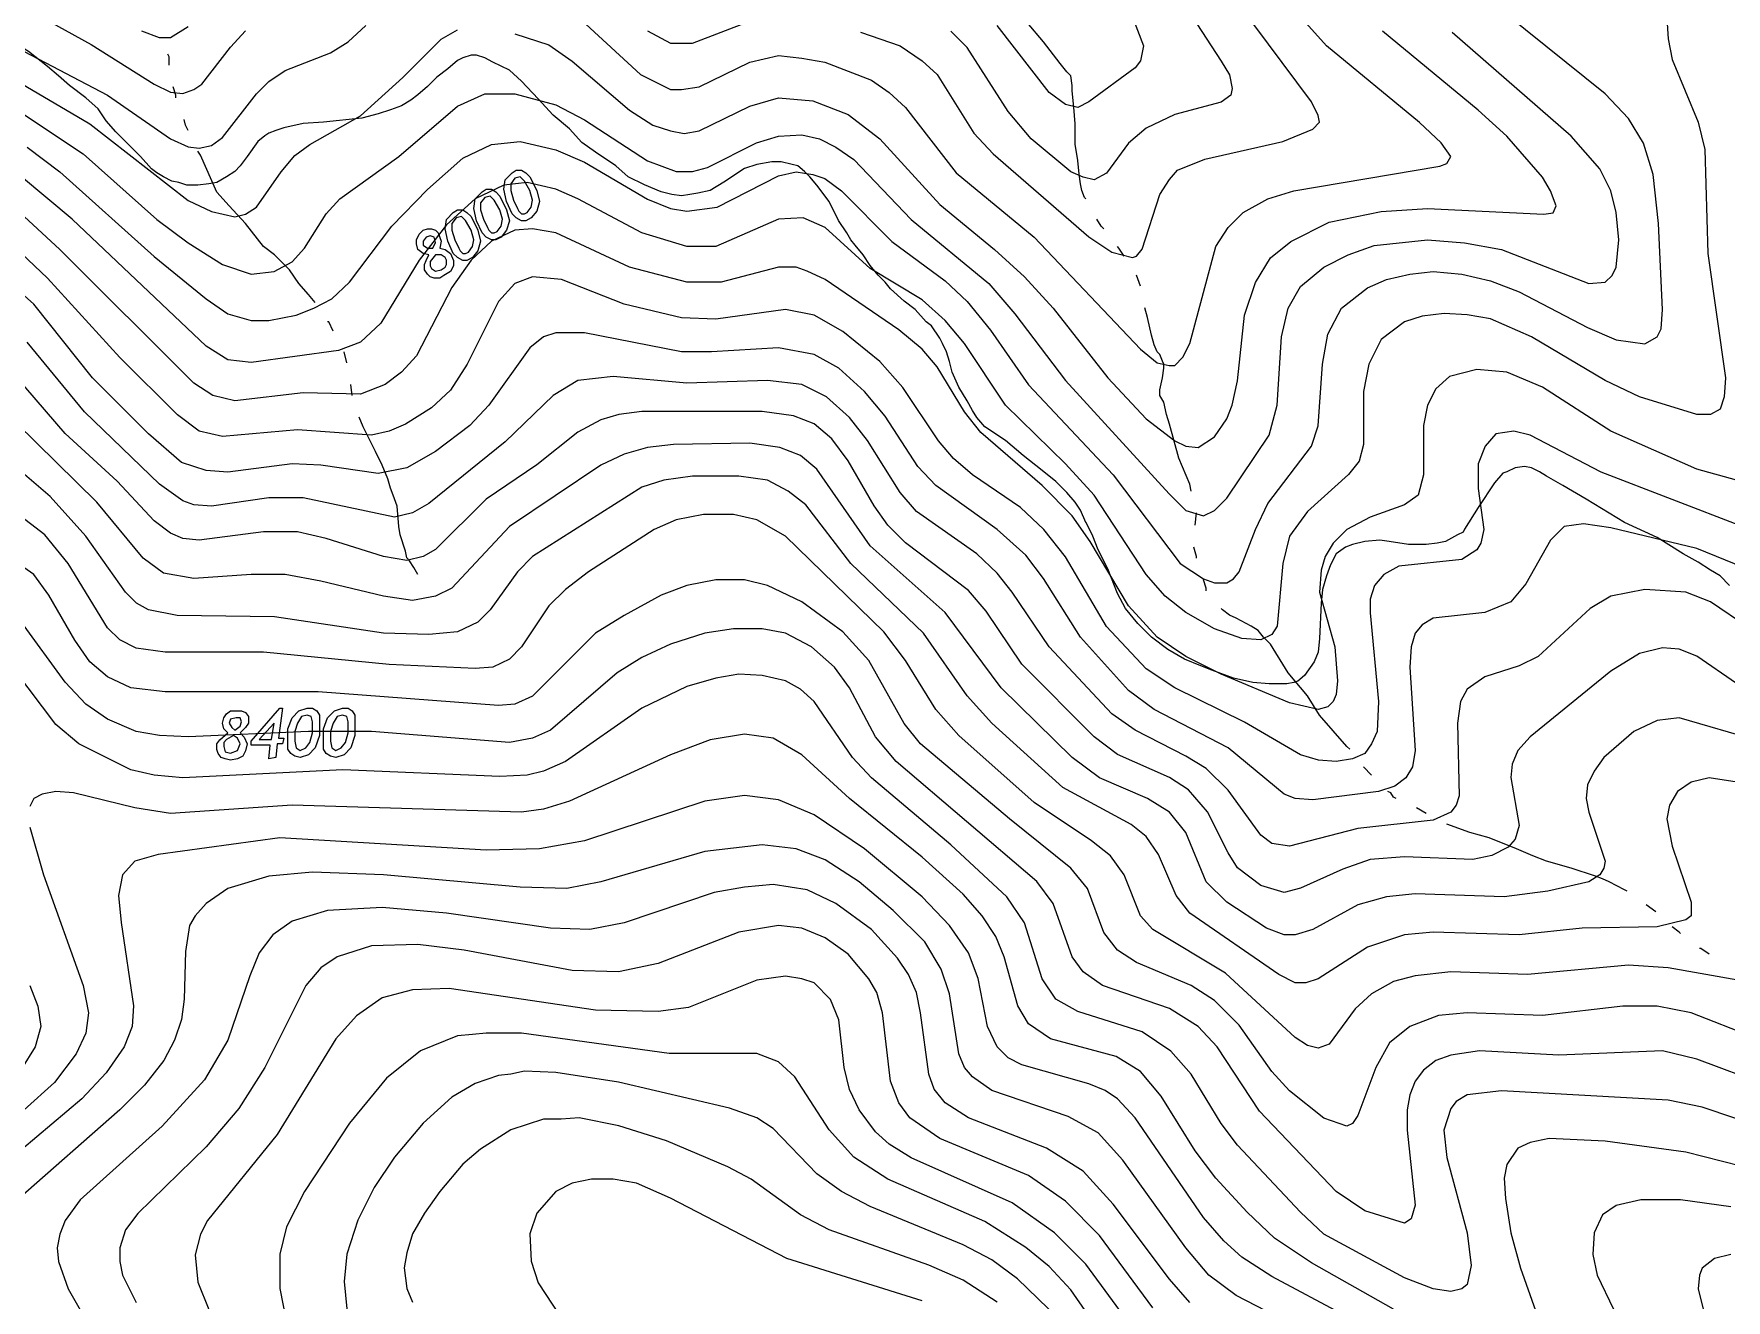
# Model space of a CAD drawing. Extents: x -4.4 to 64.9, y -5.9 to 77.3.
# Drawn here: x 12.52 to 19.05, y 14.5 to 19.39 of the extents above; entities that cross this region are included whole.
import ezdxf

# ---------------------------------------------------------------- set-up
doc = ezdxf.new("R2010")
doc.units = 0
for name, color, linetype in [('7600-7800', 7, 'CONTINUOUS'), ('7800-8000', 7, 'CONTINUOUS'), ('8000-8200', 7, 'CONTINUOUS'), ('8200-8400', 7, 'CONTINUOUS'), ('8400-8600', 7, 'CONTINUOUS'), ('8600-8800', 7, 'CONTINUOUS'), ('8800-9000', 7, 'CONTINUOUS'), ('Elevations', 7, 'CONTINUOUS'), ('roads', 7, 'CONTINUOUS'), ('topo', 7, 'CONTINUOUS'), ('water', 7, 'CONTINUOUS')]:
    doc.layers.add(name, color=color, linetype=linetype)

msp = doc.modelspace()

# ---------------------------------------------------------------- linework, layer by layer
at = {"layer": '7600-7800', "color": 2}
for points in [[(16.545436, 20.008803), (16.798515, 19.344484), (16.787958, 19.286482), (16.766871, 19.260103), (16.587611, 19.128293), (16.545431, 19.107206), (16.49798, 19.117763), (16.434711, 19.165213), (16.23435, 19.423563)], [(16.872326, 19.633785), (17.099045, 19.285805), (17.130676, 19.233084), (17.141206, 19.180355), (17.135941, 19.154003), (17.09904, 19.12765), (16.919779, 19.0802), (16.809051, 19.027471), (16.740511, 18.96948), (16.656151, 18.853481), (16.608701, 18.827128), (16.566521, 18.837659), (16.51907, 18.858746), (16.36617, 18.985286), (16.27654, 19.090735), (16.118362, 19.338544), (16.055092, 19.401806)], [(13.113012, 19.417623), (13.044472, 19.375443), (13.002292, 19.375443), (12.933752, 19.401796)]]:
    msp.add_lwpolyline(points, dxfattribs=at)
at = {"layer": '7800-8000', "color": 2}
for points in [[(12.49081, 18.953814), (12.617361, 18.858905), (12.981149, 18.532015), (13.18151, 18.368574), (13.26587, 18.310574), (13.3555, 18.284222), (13.424041, 18.284222), (13.52949, 18.305309), (13.598031, 18.331662), (13.666571, 18.368571), (13.735109, 18.431841), (13.8986, 18.648011), (14.035691, 18.790362), (14.172769, 18.911631), (14.283489, 18.96436), (14.39421, 18.97489), (14.531301, 18.943251), (14.642021, 18.895801), (14.884549, 18.753442), (14.974179, 18.716541), (15.037449, 18.70601), (15.15345, 18.721832), (15.39071, 18.843101), (15.45925, 18.858923), (15.52252, 18.848393), (15.56997, 18.832571), (15.63324, 18.785121), (15.82836, 18.590041), (16.033991, 18.437141), (16.118351, 18.358051), (16.207981, 18.247331), (16.355611, 18.036429), (16.682501, 17.688449), (16.940851, 17.34574), (17.030481, 17.287751), (17.072661, 17.271929), (17.120119, 17.271929), (17.146472, 17.287751), (17.167559, 17.314103), (17.230829, 17.477542), (17.278279, 17.577724), (17.446999, 17.799161), (17.473351, 17.878253), (17.489173, 18.115513), (17.51026, 18.231504), (17.563032, 18.331683), (17.6632, 18.410772), (17.737022, 18.442403), (17.826652, 18.46349), (17.916282, 18.474047), (18.027002, 18.46349), (18.137722, 18.437138), (18.248443, 18.394958), (18.512071, 18.257877), (18.622791, 18.210416), (18.733511, 18.194594), (18.780962, 18.220947), (18.796784, 18.252578), (18.802049, 18.326397), (18.786227, 18.658557), (18.765139, 18.848367), (18.728227, 18.969636), (18.670239, 19.064536), (18.580608, 19.159437), (18.121898, 19.528518)], [(12.248288, 19.418361), (12.359008, 19.381452), (12.480277, 19.323452), (12.801897, 19.154743), (13.044427, 18.986021), (13.112967, 18.954382), (13.155147, 18.949117), (13.202598, 18.959674), (13.244778, 18.991305), (13.376588, 19.160025), (13.424049, 19.207475), (13.487308, 19.249655), (13.661308, 19.318195), (13.729846, 19.360375), (13.798426, 19.423645)], [(12.464484, 19.20144), (12.733386, 19.043259), (13.112994, 18.74801), (13.202635, 18.70583), (13.292265, 18.684743), (13.334445, 18.6953), (13.376625, 18.721652), (13.471525, 18.858744), (13.524254, 18.922013), (13.582254, 18.964193), (13.777326, 19.074913), (13.940814, 19.222543), (14.088444, 19.370173), (14.151714, 19.407071)], [(12.46971, 19.085796), (12.70697, 18.927615), (12.99168, 18.674546), (13.112949, 18.584905), (13.244759, 18.500556), (13.355479, 18.463647), (13.445109, 18.474177), (13.51365, 18.511086), (13.561108, 18.563818), (13.64546, 18.695628), (13.698189, 18.753617), (13.92495, 18.917068), (14.151669, 19.112148), (14.257108, 19.159599), (14.373109, 19.159599), (14.53128, 19.117416), (14.642, 19.059427), (14.884527, 18.901246), (14.995258, 18.859066), (15.058528, 18.859066), (15.116519, 18.874888), (15.306329, 18.969797), (15.390689, 18.99615), (15.480319, 19.001415), (15.548859, 18.985593), (15.612129, 18.953962), (15.68068, 18.906511), (15.90216, 18.674522), (16.20269, 18.426711), (16.302869, 18.310723), (16.497949, 18.05237), (16.898658, 17.614763), (16.96193, 17.55149), (17.03047, 17.530403), (17.072648, 17.55149), (17.120098, 17.598941), (17.283539, 17.841471), (17.315178, 17.957472), (17.331, 18.221092), (17.357352, 18.331813), (17.404803, 18.416172), (17.494433, 18.489981), (17.589384, 18.537431), (17.689563, 18.574343), (17.895184, 18.59543), (18.037543, 18.5849), (18.179902, 18.558521), (18.517333, 18.426711), (18.580603, 18.431976), (18.606956, 18.458328), (18.622778, 18.489967), (18.633335, 18.595417), (18.622778, 18.700869), (18.60169, 18.785229), (18.559511, 18.869589), (18.44879, 18.996128), (17.99009, 19.396829)], [(14.373154, 19.391249), (14.504964, 19.349069), (14.594605, 19.2858), (14.816045, 19.09599), (14.905676, 19.037999), (14.974213, 19.016911), (15.026945, 19.006355), (15.084933, 19.016911), (15.280024, 19.111812), (15.390744, 19.143443), (15.522554, 19.132913), (15.659635, 19.080192), (15.780954, 18.985283), (16.012933, 18.732204), (16.223835, 18.558214), (16.339823, 18.452762), (16.450543, 18.331503), (16.661445, 18.062604), (16.809075, 17.904434), (16.919795, 17.820074), (16.961975, 17.798987), (17.009425, 17.793722), (17.072695, 17.835901), (17.120153, 17.904442), (17.141241, 17.957171), (17.162328, 18.052071), (17.188681, 18.305151), (17.23086, 18.43169), (17.288852, 18.526591), (17.367941, 18.589861), (17.515571, 18.663682), (17.715971, 18.705862), (17.895232, 18.716392), (18.343391, 18.695305), (18.38029, 18.70057), (18.390847, 18.726923), (18.369759, 18.784922), (18.338128, 18.837654), (18.20104, 18.995822), (18.09032, 19.096003), (17.72125, 19.401803)], [(14.647297, 19.428931), (14.858196, 19.233841), (14.974187, 19.175852), (15.016367, 19.175852), (15.084907, 19.186382), (15.279987, 19.281294), (15.390707, 19.307646), (15.480348, 19.297089), (15.569978, 19.281267), (15.749286, 19.212716), (15.817827, 19.165266), (15.881096, 19.107267), (16.076176, 18.854187), (16.376698, 18.606387), (16.787959, 18.174047), (16.851228, 18.121315), (16.898676, 18.110785), (16.919763, 18.110785), (16.951394, 18.142424), (16.977773, 18.195145), (17.077942, 18.569485), (17.125392, 18.643304), (17.183392, 18.701303), (17.278303, 18.754024), (17.378471, 18.785655), (17.942672, 18.880564), (17.969024, 18.891094), (17.984846, 18.917473), (17.947937, 18.970194), (17.863577, 19.049283), (17.505008, 19.344545), (17.425927, 19.434175)]]:
    msp.add_lwpolyline(points, dxfattribs=at)
at = {"layer": '8000-8200', "color": 2}
for points in [[(19.086809, 17.667941), (18.93387, 17.710132), (18.601698, 17.857753), (18.338078, 18.026483), (18.200998, 18.084472), (18.084999, 18.095029), (17.979549, 18.06865), (17.926828, 18.0212), (17.895189, 17.95793), (17.879367, 17.878841), (17.879367, 17.689039), (17.85828, 17.60995), (17.805551, 17.573041), (17.673741, 17.52559), (17.584111, 17.47814), (17.53139, 17.425419), (17.499751, 17.37269), (17.483929, 17.319969), (17.478664, 17.235609), (17.536663, 17.02471), (17.54722, 16.892889), (17.541955, 16.840171), (17.531398, 16.813819), (17.510311, 16.792731), (17.473412, 16.782201), (17.362681, 16.808553), (17.099021, 16.919274), (16.961933, 16.987814), (16.851212, 17.061633), (16.740492, 17.182894), (16.592863, 17.430703), (16.524322, 17.530874), (16.408332, 17.646872), (16.171061, 17.852493), (16.107802, 17.931583), (16.002352, 18.105573), (15.94435, 18.174113), (15.85472, 18.247932), (15.570013, 18.443014), (15.501462, 18.474643), (15.459242, 18.490465), (15.390752, 18.490465), (15.169261, 18.432465), (15.037441, 18.432465), (14.816, 18.490465), (14.53129, 18.622275), (14.441663, 18.638097), (14.373112, 18.632832), (14.283481, 18.590652), (14.2044, 18.51683), (14.130581, 18.411381), (13.993501, 18.14776), (13.935501, 18.084491), (13.872232, 18.03704), (13.777331, 18.000131), (13.555891, 18.005396), (13.292223, 17.973765), (13.20786, 17.994852), (13.134041, 18.042303), (12.617342, 18.559002), (12.480261, 18.685542)], [(19.113366, 17.488329), (18.565035, 17.699231), (18.290866, 17.841579), (18.227596, 17.857401), (18.159056, 17.846845), (18.116876, 17.799394), (18.090523, 17.730854), (18.090523, 17.635945), (18.111611, 17.477775), (18.101054, 17.425046), (18.085232, 17.398693), (18.027243, 17.361792), (17.784702, 17.335439), (17.726713, 17.303801), (17.689801, 17.261621), (17.673979, 17.2089), (17.673979, 17.156171), (17.705621, 16.813461), (17.700356, 16.697471), (17.679268, 16.65002), (17.652916, 16.613111), (17.605455, 16.592024), (17.542185, 16.581493), (17.473645, 16.586759), (17.405104, 16.607846), (17.188895, 16.734385), (16.919996, 16.866196), (16.809276, 16.940006), (16.656376, 17.103455), (16.498205, 17.372346), (16.413846, 17.477796), (16.324205, 17.562156), (16.139676, 17.688695), (16.065855, 17.751965), (16.007866, 17.820505), (15.870775, 18.026137), (15.781145, 18.126305), (15.638786, 18.242307), (15.528066, 18.305577), (15.417345, 18.326664), (15.148404, 18.289754), (15.016594, 18.29502), (14.795157, 18.347751), (14.552626, 18.442652), (14.441895, 18.453182), (14.373355, 18.42683), (14.310085, 18.358289), (14.188824, 18.115762), (14.125554, 18.01558), (14.051736, 17.94704), (13.951564, 17.88377), (13.888295, 17.857417), (13.819754, 17.841595), (13.534996, 17.862683), (13.245016, 17.836304), (13.155375, 17.857391), (13.071015, 17.920663), (12.849575, 18.142101), (12.570135, 18.447901), (12.469966, 18.542813)], [(19.155392, 17.314691), (18.933901, 17.404318), (18.601741, 17.4834), (18.496291, 17.499222), (18.422472, 17.488691), (18.369751, 17.43596), (18.27484, 17.267251), (18.216851, 17.1987), (18.116672, 17.15652), (17.916322, 17.135433), (17.874142, 17.109054), (17.847789, 17.077426), (17.831967, 17.024694), (17.826702, 16.945616), (17.847789, 16.623985), (17.837259, 16.560716), (17.810906, 16.518536), (17.768719, 16.486905), (17.705449, 16.465817), (17.452378, 16.434187), (17.383827, 16.439452), (17.341647, 16.455274), (17.125437, 16.634534), (16.840727, 16.782153), (16.740548, 16.855975), (16.556017, 17.061604), (16.413658, 17.288314), (16.345117, 17.377945), (16.234397, 17.478124), (15.997137, 17.646843), (15.928587, 17.720654), (15.802057, 17.915734), (15.722968, 18.010645), (15.622786, 18.100276), (15.527888, 18.152994), (15.390808, 18.179346), (15.132408, 18.163524), (15.016417, 18.163524), (14.642069, 18.237333), (14.531348, 18.237333), (14.483898, 18.22151), (14.431167, 18.179331), (14.272999, 17.95789), (14.199177, 17.878801), (14.067378, 17.77863), (13.956647, 17.71536), (13.845927, 17.694273), (13.624486, 17.725914), (13.513719, 17.731179), (13.265918, 17.699538), (13.181558, 17.704803), (13.086657, 17.736442), (12.960118, 17.847162), (12.743948, 18.063332), (12.517226, 18.348042), (12.380148, 18.469314)], [(19.13427, 17.098521), (18.986638, 17.1987), (18.891729, 17.235609), (18.733559, 17.24614), (18.601749, 17.219787), (18.522659, 17.172337), (18.322309, 16.987798), (18.24849, 16.950889), (18.11668, 16.908709), (18.04814, 16.861258), (18.021787, 16.813808), (18.01123, 16.729448), (18.016522, 16.450009), (18.005965, 16.413097), (17.984878, 16.386744), (17.916338, 16.355113), (17.626346, 16.323472), (17.362726, 16.254934), (17.294138, 16.265491), (17.252006, 16.297122), (17.125427, 16.471112), (17.041067, 16.555472), (16.961978, 16.602922), (16.766898, 16.703101), (16.677267, 16.766371), (16.434737, 17.024721), (16.292378, 17.23562), (16.234376, 17.309431), (16.155297, 17.383242), (15.923308, 17.546691), (15.860038, 17.620512), (15.733496, 17.82086), (15.664956, 17.91049), (15.575328, 17.989582), (15.480417, 18.03703), (15.348567, 18.052852), (15.037486, 18.042295), (14.752778, 18.068647), (14.615698, 18.052825), (14.520786, 17.994823), (14.336258, 17.815566), (14.040996, 17.578306), (13.977726, 17.541394), (13.909186, 17.525572), (13.555938, 17.599382), (13.424078, 17.599382), (13.202637, 17.567751), (13.134086, 17.573017), (13.091917, 17.588839), (13.002287, 17.652109), (12.712296, 17.931548), (12.490847, 18.200439)]]:
    msp.add_lwpolyline(points, dxfattribs=at)
at = {"layer": '8200-8400', "color": 2}
for points in [[(19.176477, 16.660919), (18.865356, 16.750549), (18.781007, 16.740018), (18.691366, 16.697839), (18.575378, 16.597659), (18.538466, 16.544938), (18.512113, 16.49221), (18.506848, 16.439489), (18.517405, 16.386757), (18.580675, 16.196958), (18.575409, 16.17058), (18.559587, 16.144227), (18.517407, 16.117875), (18.359237, 16.080962), (18.190517, 16.059875), (17.847808, 16.070432), (17.737088, 16.059875), (17.626357, 16.028247), (17.452367, 15.933346), (17.383827, 15.912259), (17.341647, 15.912259), (17.273106, 15.938638), (17.120167, 16.038817), (17.041077, 16.117898), (16.961999, 16.307708), (16.898718, 16.386786), (16.814367, 16.439518), (16.629828, 16.518607), (16.524378, 16.597688), (16.250209, 16.866587), (16.034039, 17.156568), (15.744058, 17.414918), (15.538427, 17.710177), (15.475157, 17.762908), (15.396078, 17.794536), (15.280037, 17.810359), (14.984778, 17.805093), (14.884596, 17.794536), (14.794969, 17.768184), (14.705338, 17.726001), (14.352088, 17.488742), (14.130637, 17.251482), (14.067378, 17.219854), (13.977737, 17.204031), (13.867017, 17.219854), (13.624486, 17.277842), (13.487408, 17.304221), (13.355548, 17.304221), (13.134097, 17.288399), (13.018106, 17.309486), (12.939028, 17.367486), (12.759757, 17.583656), (12.448689, 17.889456)], [(19.35579, 16.460555), (18.981402, 16.518554), (18.912862, 16.502732), (18.86013, 16.465833), (18.828502, 16.413102), (18.817945, 16.360373), (18.839032, 16.254923), (18.912854, 16.038761), (18.912854, 15.986033), (18.891766, 15.970211), (18.781046, 15.943858), (18.491066, 15.938593), (18.248535, 15.91224), (17.916367, 15.922797), (17.805647, 15.91224), (17.663295, 15.86479), (17.473486, 15.743521), (17.426025, 15.727699), (17.383845, 15.727699), (17.320575, 15.759338), (16.977826, 15.996597), (16.925105, 16.065138), (16.856565, 16.223319), (16.809107, 16.291859), (16.751115, 16.33931), (16.487487, 16.481669), (16.213326, 16.729469), (16.118417, 16.834919), (15.949695, 17.077449), (15.670255, 17.346348), (15.496265, 17.573059), (15.427725, 17.625788), (15.348596, 17.667957), (15.237876, 17.683779), (15.058615, 17.683779), (14.947895, 17.667957), (14.863525, 17.641605), (14.441737, 17.372714), (14.383737, 17.314715), (14.278285, 17.167085), (14.230837, 17.119635), (14.151756, 17.082723), (14.041025, 17.072192), (13.867035, 17.077457), (13.445197, 17.140727), (13.070856, 17.145992), (12.960136, 17.16708), (12.912686, 17.193432), (12.870506, 17.235612), (12.717595, 17.451782), (12.580517, 17.604682), (12.427617, 17.736492)], [(19.092146, 15.738245), (18.823208, 15.785695), (18.670308, 15.796226), (18.280137, 15.759324), (17.984878, 15.769855), (17.847797, 15.754033), (17.763438, 15.732945), (17.679086, 15.685487), (17.615808, 15.627496), (17.515637, 15.490415), (17.473457, 15.474593), (17.431277, 15.485123), (17.383827, 15.516762), (17.114888, 15.764563), (16.835446, 15.933283), (16.787998, 15.986004), (16.724726, 16.144185), (16.671997, 16.217993), (16.598186, 16.275992), (16.376738, 16.423624), (16.086757, 16.681974), (15.997127, 16.782143), (15.881128, 16.971952), (15.796766, 17.082672), (15.417158, 17.451753), (15.306437, 17.515015), (15.216757, 17.536102), (15.100766, 17.536102), (14.995316, 17.515015), (14.910957, 17.478113), (14.657877, 17.314664), (14.568247, 17.246124), (14.504977, 17.182854), (14.399528, 17.024684), (14.352077, 16.977233), (14.288808, 16.945594), (14.220267, 16.940329), (13.888096, 16.956151), (13.402988, 17.003602), (13.023377, 17.003602), (12.912657, 17.019424), (12.849387, 17.051055), (12.801936, 17.098505), (12.649026, 17.346314), (12.559398, 17.457034), (12.448678, 17.541394)], [(19.155405, 15.516352), (18.912835, 15.611253), (18.781014, 15.637605), (18.649204, 15.637605), (18.338134, 15.600696), (18.048153, 15.611253), (17.937425, 15.600696), (17.826705, 15.558516), (17.747623, 15.495246), (17.694895, 15.400346), (17.626354, 15.215815), (17.605267, 15.184176), (17.58418, 15.173645), (17.494549, 15.205276), (17.362739, 15.310726), (17.294149, 15.384537), (17.167609, 15.563805), (17.072708, 15.658706), (16.98307, 15.716705), (16.772179, 15.806336), (16.69836, 15.853786), (16.645639, 15.922326), (16.582369, 16.091046), (16.5191, 16.170135), (16.28184, 16.359944), (15.93913, 16.649925), (15.87586, 16.729017), (15.73878, 16.971545), (15.638601, 17.082265), (15.48043, 17.198266), (15.34857, 17.261536), (15.258939, 17.282623), (15.148219, 17.282623), (15.037499, 17.261536), (14.93732, 17.224627), (14.794961, 17.145535), (14.684241, 17.076997), (14.44171, 16.834467), (14.37317, 16.802825), (14.3099, 16.79756), (13.61394, 16.850281), (13.02338, 16.850281), (12.891559, 16.866103), (12.801939, 16.908283), (12.733391, 16.966285), (12.675389, 17.050634), (12.57522, 17.224635), (12.517218, 17.303713), (12.448681, 17.351164)]]:
    msp.add_lwpolyline(points, dxfattribs=at)
at = {"layer": '8400-8600', "color": 2}
for points in [[(19.202866, 15.163491), (18.955007, 15.24785), (18.823197, 15.274203), (18.179966, 15.311112), (18.048148, 15.29529), (18.005968, 15.268938), (17.984881, 15.242585), (17.958528, 15.158225), (17.969085, 15.052776), (18.048166, 14.762795), (18.063988, 14.636255), (18.048166, 14.562437), (18.027079, 14.546615), (17.984899, 14.536058), (17.916359, 14.546615), (17.805639, 14.588795), (17.494568, 14.757506), (17.404938, 14.841876), (17.162357, 15.100226), (17.099087, 15.184575), (16.983089, 15.374385), (16.904007, 15.464015), (16.793287, 15.537836), (16.545478, 15.616926), (16.461119, 15.664365), (16.408398, 15.743455), (16.339858, 15.959625), (16.271309, 16.059806), (16.055139, 16.260154), (15.749339, 16.518507), (15.675528, 16.597596), (15.527899, 16.813766), (15.475178, 16.861216), (15.417179, 16.892855), (15.327498, 16.913942), (15.237868, 16.919207), (15.148238, 16.903385), (15.037507, 16.871744), (14.863517, 16.787384), (14.568268, 16.581755), (14.483909, 16.544854), (14.420639, 16.529032), (14.315189, 16.523767), (13.708859, 16.550119), (13.091938, 16.51848), (12.981218, 16.529037), (12.891577, 16.550124), (12.691227, 16.650296), (12.601599, 16.724114), (12.443418, 16.935014)], [(17.763448, 14.467525), (17.447099, 14.646796), (17.304698, 14.741695), (17.199248, 14.841866), (17.077989, 14.973687), (16.998898, 15.079136), (16.867087, 15.290025), (16.787998, 15.384936), (16.693087, 15.442936), (16.440018, 15.511476), (16.355658, 15.569465), (16.313479, 15.638005), (16.260747, 15.827814), (16.229119, 15.906906), (16.176387, 15.985996), (16.102579, 16.070355), (15.944409, 16.212706), (15.664969, 16.439425), (15.480427, 16.608145), (15.369657, 16.671415), (15.258939, 16.687237), (15.127129, 16.666149), (14.974229, 16.608158), (14.584069, 16.428898), (14.483887, 16.397259), (14.399538, 16.386702), (13.513719, 16.413054), (13.044469, 16.381426), (12.907389, 16.402513), (12.670129, 16.460513), (12.601578, 16.465778), (12.548857, 16.455247), (12.517229, 16.439425), (12.501407, 16.407786)], [(17.578888, 14.441244), (17.294128, 14.594155), (17.178137, 14.667966), (17.109589, 14.731236), (17.030507, 14.820866), (16.766879, 15.205755), (16.698339, 15.279566), (16.650888, 15.311205), (16.587619, 15.337557), (16.329269, 15.411379), (16.276548, 15.437731), (16.234368, 15.479911), (16.197459, 15.559003), (16.160547, 15.743531), (16.123648, 15.843713), (16.049827, 15.949163), (15.944377, 16.059883), (15.722939, 16.244411), (15.527857, 16.376222), (15.390779, 16.434221), (15.258918, 16.450043), (15.106018, 16.428956), (14.642037, 16.276056), (14.468047, 16.244414), (14.262429, 16.239149), (13.466287, 16.28661), (12.996987, 16.22334), (12.907357, 16.196988), (12.859907, 16.144259), (12.844085, 16.065167), (12.854641, 15.959717), (12.902089, 15.638098), (12.896824, 15.559019), (12.865193, 15.479927), (12.796642, 15.379748), (12.701744, 15.279577), (12.295762, 14.936867)], [(12.501407, 16.328695), (12.554128, 16.144166), (12.707028, 15.717094), (12.728115, 15.611645), (12.717558, 15.532566), (12.680646, 15.453474), (12.596286, 15.342756), (12.480296, 15.237307)], [(17.4629, 14.36215), (17.15705, 14.520318), (17.0516, 14.59941), (16.96197, 14.704859), (16.719439, 15.042298), (16.624539, 15.14774), (16.50854, 15.211018), (16.213289, 15.311189), (16.13947, 15.363918), (16.107839, 15.400819), (16.086752, 15.453548), (16.049853, 15.68554), (16.018211, 15.780438), (15.954942, 15.885888), (15.833683, 16.00716), (15.701873, 16.11788), (15.570052, 16.20224), (15.459292, 16.244409), (15.327482, 16.260231), (15.106042, 16.233878), (14.705333, 16.11789), (14.573523, 16.091538), (14.394252, 16.096803), (13.867011, 16.144253), (13.592842, 16.154784), (13.424083, 16.138962), (13.265902, 16.091511), (13.181553, 16.033523), (13.139373, 15.986062), (13.118286, 15.949163), (13.102463, 15.848981), (13.097198, 15.664442), (13.086668, 15.585361), (13.060315, 15.506272), (13.018135, 15.427182), (12.944317, 15.332282), (12.849416, 15.237373), (12.453975, 14.889393)], [(12.501399, 15.71706), (12.53304, 15.637971), (12.543597, 15.558892), (12.522484, 15.4798), (12.469765, 15.39544)], [(19.24507, 14.98423), (18.891769, 15.07386), (18.580698, 15.116051), (18.364529, 15.126581), (18.29071, 15.110759), (18.243259, 15.089672), (18.20109, 15.026402), (18.190533, 14.973684), (18.195798, 14.894592), (18.216886, 14.762782), (18.253795, 14.625704), (18.311787, 14.462252)], [(19.065748, 14.863043), (18.870618, 14.889396), (18.717718, 14.889396), (18.622817, 14.868308), (18.570086, 14.831407), (18.538458, 14.762859), (18.533192, 14.678507), (18.549015, 14.599418), (18.612284, 14.467607)], [(19.065759, 14.678486), (19.00245, 14.662664), (18.954989, 14.625754), (18.944458, 14.599402), (18.939193, 14.546681), (18.965545, 14.441231), (19.023547, 14.335781), (19.092135, 14.251422)]]:
    msp.add_lwpolyline(points, dxfattribs=at)
at = {"layer": '8600-8800', "color": 2}
for points in [[(16.835401, 14.472796), (16.62978, 14.752236), (16.49797, 14.884046), (16.355611, 14.984225), (16.012899, 15.126576), (15.896911, 15.205665), (15.854731, 15.263667), (15.8231, 15.348016), (15.791461, 15.611647), (15.770374, 15.690736), (15.738743, 15.743455), (15.659653, 15.838355), (15.570023, 15.901625), (15.480382, 15.938535), (15.390763, 15.949092), (15.237812, 15.922713), (14.926734, 15.801454), (14.773834, 15.769812), (14.594573, 15.775078), (14.178053, 15.854167), (13.998782, 15.875254), (13.819521, 15.869989), (13.687714, 15.827809), (13.624441, 15.785629), (13.566442, 15.717089), (13.408232, 15.400737), (13.308053, 15.242569), (13.181513, 15.094937), (12.917882, 14.836587), (12.870432, 14.773318), (12.849345, 14.704777), (12.849345, 14.652048), (12.859901, 14.599328), (12.91262, 14.493878)], [(16.782736, 14.36143), (16.577107, 14.64087), (16.455835, 14.762142), (16.292397, 14.87814), (15.902237, 15.05213), (15.817874, 15.104851), (15.765145, 15.152301), (15.701876, 15.236661), (15.664974, 15.31575), (15.643887, 15.40011), (15.6228, 15.584641), (15.591169, 15.66373), (15.527899, 15.727), (15.480449, 15.742822), (15.417179, 15.753353), (15.306459, 15.737531), (15.042788, 15.632089), (14.9268, 15.616267), (14.68427, 15.621532), (14.120109, 15.705892), (13.977758, 15.700627), (13.861759, 15.668988), (13.761588, 15.600447), (13.682499, 15.510817), (13.455738, 15.141747), (13.18685, 14.809576), (13.160471, 14.756858), (13.139383, 14.677766), (13.14994, 14.572316), (13.19212, 14.466867)], [(16.719413, 14.252472), (16.519062, 14.542461), (16.434703, 14.632091), (16.345072, 14.705902), (16.186891, 14.806081), (15.812554, 14.969533), (15.680743, 15.053892), (15.585843, 15.159342), (15.454022, 15.364963), (15.390763, 15.422962), (15.306392, 15.454591), (14.968961, 15.454591), (14.399493, 15.533682), (14.262413, 15.533682), (14.209684, 15.528417), (14.151682, 15.523152), (14.009323, 15.465153), (13.877513, 15.359703), (13.735154, 15.185713), (13.561164, 14.922093), (13.492623, 14.785002), (13.466271, 14.679562), (13.466271, 14.547752), (13.492623, 14.415932)], [(16.47158, 14.431706), (16.313402, 14.584606), (16.213231, 14.658417), (16.10251, 14.716416), (15.743981, 14.864046), (15.633261, 14.922037), (15.538353, 14.990578), (15.369641, 15.164578), (15.306371, 15.206758), (15.200882, 15.243667), (14.773813, 15.343836), (14.531272, 15.380748), (14.41001, 15.386013), (14.357282, 15.375456), (14.357298, 15.375475), (14.357298, 15.375475), (14.309847, 15.37021), (14.220217, 15.338581), (14.130587, 15.28585), (14.019866, 15.185681), (13.909138, 15.053871), (13.830057, 14.93787), (13.766787, 14.81133), (13.724607, 14.67952), (13.71405, 14.57407), (13.724607, 14.468621)]]:
    msp.add_lwpolyline(points, dxfattribs=at)
at = {"layer": '8800-9000', "color": 2}
msp.add_lwpolyline([(15.944356, 14.500246), (15.422346, 14.663687), (14.974184, 14.895677), (14.842377, 14.953676), (14.752746, 14.969498), (14.710564, 14.96949), (14.710556, 14.969496), (14.710556, 14.969496), (14.668387, 14.969496), (14.594568, 14.953673), (14.531298, 14.922035), (14.457477, 14.837675), (14.431124, 14.758586), (14.436389, 14.653144), (14.462768, 14.568784), (14.657848, 14.273525)], dxfattribs=at)
at = {"layer": 'Elevations', "color": 1}
for points in [[(14.431127, 18.838462), (14.457479, 18.78573), (14.468036, 18.743556), (14.457479, 18.706646), (14.436392, 18.680188), (14.415305, 18.669605), (14.399483, 18.669605), (14.378395, 18.680188), (14.362573, 18.696063), (14.341486, 18.743503), (14.330929, 18.790969), (14.336194, 18.827852), (14.362573, 18.85431), (14.378395, 18.864894), (14.399483, 18.864894), (14.415305, 18.85431)], [(14.388947, 18.706646), (14.399504, 18.696063), (14.410034, 18.696063), (14.420591, 18.701355), (14.436387, 18.722521), (14.441652, 18.74898), (14.431122, 18.785889), (14.410034, 18.822798), (14.394212, 18.838673), (14.373125, 18.833382), (14.357303, 18.812215), (14.357303, 18.785757), (14.36786, 18.748847), (14.383682, 18.717203)], [(14.315139, 18.764643), (14.341491, 18.711911), (14.352022, 18.669737), (14.341491, 18.632828), (14.320404, 18.606369), (14.299317, 18.595786), (14.283495, 18.595786), (14.262407, 18.606369), (14.246585, 18.622244), (14.225498, 18.66971), (14.214941, 18.71715), (14.220206, 18.75406), (14.246559, 18.780518), (14.262381, 18.791101), (14.283468, 18.791101), (14.29929, 18.780518)], [(14.272959, 18.632828), (14.283489, 18.622244), (14.294046, 18.622244), (14.304577, 18.627536), (14.320399, 18.648703), (14.325664, 18.675161), (14.315107, 18.71207), (14.29402, 18.74898), (14.278198, 18.764855), (14.25711, 18.759563), (14.241288, 18.738396), (14.241288, 18.711938), (14.251845, 18.675029), (14.267667, 18.643384)], [(14.204419, 18.685559), (14.230771, 18.632828), (14.241302, 18.590653), (14.230771, 18.553744), (14.209684, 18.527285), (14.188597, 18.516702), (14.172775, 18.516702), (14.151688, 18.527285), (14.135865, 18.54316), (14.114778, 18.590626), (14.104248, 18.638066), (14.109513, 18.674976), (14.135865, 18.701434), (14.151688, 18.712017), (14.172775, 18.712017), (14.188597, 18.701434)], [(14.162239, 18.553744), (14.17277, 18.54316), (14.1833, 18.54316), (14.193857, 18.548452), (14.209679, 18.569619), (14.214944, 18.596077), (14.204414, 18.632986), (14.183326, 18.669896), (14.167504, 18.685771), (14.146417, 18.680479), (14.130595, 18.659312), (14.130595, 18.632854), (14.141152, 18.595945), (14.156947, 18.5643)], [(14.077879, 18.622271), (14.08841, 18.590653), (14.083144, 18.564195), (14.104232, 18.558903), (14.125319, 18.543028), (14.135876, 18.51657), (14.135876, 18.495403), (14.125319, 18.474236), (14.098966, 18.458361), (14.083144, 18.447778), (14.062057, 18.447778), (14.046235, 18.45307), (14.035705, 18.463653), (14.025148, 18.479528), (14.025148, 18.500695), (14.030413, 18.51657), (14.04097, 18.537736), (14.019882, 18.543028), (13.998795, 18.558903), (13.99353, 18.58007), (13.99353, 18.595945), (14.00406, 18.617111), (14.019882, 18.632986), (14.035705, 18.638278), (14.0515, 18.638278), (14.067322, 18.632986)], [(14.019877, 18.574831), (14.035699, 18.564248), (14.056786, 18.564248), (14.067317, 18.585414), (14.062051, 18.606581), (14.046229, 18.611873), (14.030407, 18.606581), (14.01985, 18.590706)], [(14.051519, 18.48519), (14.067341, 18.474607), (14.088428, 18.479898), (14.10425, 18.490482), (14.109516, 18.501065), (14.109516, 18.51694), (14.10425, 18.527523), (14.088428, 18.538107), (14.067341, 18.538107), (14.046254, 18.511648), (14.046254, 18.495773)], [(13.476799, 16.787465), (13.460977, 16.671471), (13.482064, 16.671471), (13.476799, 16.650305), (13.455712, 16.650305), (13.450446, 16.597573), (13.424094, 16.592281), (13.429359, 16.645013), (13.355548, 16.645013), (13.355548, 16.660888), (13.466268, 16.787438)], [(13.619158, 16.761112), (13.619158, 16.739945), (13.619158, 16.681949), (13.603336, 16.634483), (13.576957, 16.608024), (13.545328, 16.597441), (13.524241, 16.602733), (13.508418, 16.613316), (13.497888, 16.629191), (13.497888, 16.650358), (13.497888, 16.708354), (13.51371, 16.750529), (13.540063, 16.776987), (13.571702, 16.78757), (13.592789, 16.78757), (13.608611, 16.776987)], [(13.756238, 16.761112), (13.756238, 16.739945), (13.756238, 16.681949), (13.740416, 16.634483), (13.714064, 16.608024), (13.682433, 16.597441), (13.661345, 16.602733), (13.645523, 16.613316), (13.634966, 16.629191), (13.634966, 16.650358), (13.634966, 16.708354), (13.650788, 16.750529), (13.677141, 16.776987), (13.70878, 16.78757), (13.729867, 16.78757), (13.745689, 16.776987)], [(13.344989, 16.75582), (13.344989, 16.745237), (13.344989, 16.729362), (13.334432, 16.713487), (13.313345, 16.69232), (13.329167, 16.676445), (13.339724, 16.649987), (13.334459, 16.623529), (13.323902, 16.602362), (13.302814, 16.591779), (13.276462, 16.586487), (13.255375, 16.591779), (13.239553, 16.59707), (13.229022, 16.612945), (13.223731, 16.62882), (13.223731, 16.649987), (13.234287, 16.665862), (13.265915, 16.69232), (13.250093, 16.708195), (13.244828, 16.729362), (13.250093, 16.750529), (13.260624, 16.766404), (13.276446, 16.776987), (13.297533, 16.776987), (13.31862, 16.776987), (13.334443, 16.771695)], [(13.281719, 16.713646), (13.292249, 16.703063), (13.313363, 16.718938), (13.318628, 16.734813), (13.313363, 16.750688), (13.297541, 16.750688), (13.276454, 16.745396), (13.271189, 16.729521)], [(13.445157, 16.729468), (13.387168, 16.666206), (13.434619, 16.666206)], [(13.529517, 16.634562), (13.545339, 16.623979), (13.566426, 16.634562), (13.582248, 16.655729), (13.592779, 16.692638), (13.592779, 16.734813), (13.587514, 16.755979), (13.571691, 16.761271), (13.550604, 16.755979), (13.534782, 16.729521), (13.524225, 16.697877), (13.524225, 16.660967)], [(13.666608, 16.634562), (13.68243, 16.623979), (13.703517, 16.634562), (13.71934, 16.655729), (13.729896, 16.692638), (13.729896, 16.734813), (13.724631, 16.755979), (13.708809, 16.761271), (13.687722, 16.755979), (13.6719, 16.729521), (13.661343, 16.697877), (13.661343, 16.660967)], [(13.255358, 16.61874), (13.276445, 16.613448), (13.302798, 16.624031), (13.313355, 16.65049), (13.302798, 16.671656), (13.286976, 16.68224), (13.260623, 16.666365), (13.250066, 16.655781), (13.250066, 16.639906)]]:
    msp.add_lwpolyline(points, close=True, dxfattribs=at)
at = {"layer": 'roads', "color": 7}
for points in [[(12.833538, 19.012452), (12.796629, 19.054626), (12.764998, 19.102093), (12.717548, 19.144267), (12.654278, 19.191707), (12.612098, 19.228616), (12.569918, 19.265526), (12.496097, 19.323522), (12.427559, 19.365697), (12.411737, 19.37628), (12.380109, 19.397447)], [(16.555977, 17.551978), (16.53489, 17.583622), (16.503262, 17.620505), (16.461082, 17.66268), (16.40835, 17.704881), (16.334539, 17.762878), (16.266002, 17.820874), (16.18691, 17.873606), (16.155282, 17.910515), (16.13946, 17.936973), (16.118372, 17.973883), (16.086734, 18.026588), (16.060381, 18.084584), (16.049851, 18.126759), (16.039294, 18.163668), (16.023472, 18.195313), (16.012941, 18.216479), (15.981313, 18.263945), (15.960226, 18.27982), (15.918047, 18.32726), (15.875875, 18.358904), (15.823146, 18.406344), (15.802059, 18.432803), (15.775706, 18.459261), (15.744067, 18.49617), (15.717662, 18.538345), (15.68602, 18.575254), (15.670198, 18.596421), (15.654376, 18.622879), (15.622734, 18.670345), (15.585836, 18.744164), (15.538385, 18.807426), (15.512006, 18.839044), (15.490918, 18.86021), (15.464566, 18.881377), (15.443479, 18.886669), (15.401297, 18.897252), (15.364386, 18.897252), (15.306398, 18.886669), (15.258937, 18.870794), (15.179858, 18.818062), (15.127127, 18.786445), (15.079676, 18.775861), (15.048048, 18.77057), (15.016406, 18.765278), (14.979497, 18.77057), (14.937317, 18.781153), (14.874058, 18.807611), (14.810788, 18.839255), (14.763327, 18.88143), (14.684246, 18.934161), (14.631517, 18.971071), (14.584067, 19.023776), (14.520797, 19.076507), (14.462798, 19.139796), (14.399538, 19.208323), (14.352077, 19.250497), (14.320446, 19.266372), (14.288808, 19.282247), (14.257177, 19.298122), (14.225548, 19.308706), (14.204434, 19.308706), (14.172803, 19.298122), (14.151716, 19.287539), (14.114807, 19.255895), (14.072627, 19.224251), (14.035726, 19.187368), (13.998816, 19.155724), (13.972463, 19.134557), (13.935553, 19.11339), (13.893373, 19.097515), (13.845873, 19.08164), (13.782614, 19.065765), (13.634984, 19.04989), (13.555892, 19.044599), (13.482073, 19.028724), (13.450442, 19.01814), (13.42409, 19.007557), (13.408268, 18.996974), (13.381915, 18.975807), (13.339736, 18.917784), (13.313384, 18.880901), (13.292297, 18.859734), (13.260654, 18.838568), (13.223745, 18.817401), (13.192114, 18.812109), (13.149935, 18.806818), (13.107754, 18.806818), (13.076123, 18.817401), (13.049771, 18.822693), (13.018129, 18.838568), (12.991776, 18.854443), (12.970689, 18.870318), (12.92851, 18.917757), (12.896871, 18.949401)], [(12.896816, 18.949163), (12.833546, 19.012452)], [(19.060444, 17.261995), (19.023542, 17.298904), (18.986633, 17.320071), (18.939182, 17.351715), (18.881183, 17.383333), (18.781004, 17.446595), (18.654462, 17.504618), (18.506843, 17.594232), (18.417212, 17.646964), (18.353932, 17.683873), (18.32758, 17.699748), (18.295952, 17.715623), (18.269599, 17.720915), (18.232689, 17.715623), (18.201058, 17.699748), (18.185236, 17.694456), (18.153595, 17.657547), (18.090336, 17.562641), (18.037556, 17.478292), (18.032291, 17.467708), (18.011256, 17.457125), (17.963755, 17.430667), (17.932124, 17.425375), (17.889936, 17.420083), (17.821396, 17.420083), (17.747585, 17.430667), (17.710676, 17.435958), (17.652677, 17.430667), (17.605226, 17.420083), (17.578874, 17.4095), (17.541964, 17.383042), (17.520876, 17.340867), (17.505054, 17.298693), (17.489232, 17.245961), (17.483967, 17.19323), (17.478702, 17.056149), (17.473437, 17.003418), (17.457614, 16.966508), (17.420705, 16.913803), (17.394353, 16.892636), (17.378531, 16.887345), (17.352178, 16.882053), (17.283639, 16.882053), (17.22037, 16.887345), (17.146551, 16.90322), (17.062191, 16.934838), (17.020019, 16.950713), (16.956741, 16.977171), (16.89348, 17.01408), (16.83021, 17.06152), (16.777481, 17.114251), (16.730031, 17.172248), (16.698389, 17.230245), (16.66149, 17.325151), (16.624581, 17.39897), (16.603494, 17.451701), (16.577141, 17.504406)], [(16.577067, 17.504512), (16.55598, 17.551978)]]:
    msp.add_lwpolyline(points, dxfattribs=at)
at = {"layer": 'topo', "color": 2}
for points in [[(12.538282, 19.460906), (12.738632, 19.350186), (12.981173, 19.197286), (13.044443, 19.165655), (13.091893, 19.16039), (13.134073, 19.176212), (13.165712, 19.197299), (13.276432, 19.339658), (13.334424, 19.402928)], [(15.707072, 19.397665), (15.860014, 19.344937), (15.944374, 19.286945), (16.002374, 19.234216), (16.144722, 19.007506), (16.218543, 18.928416), (16.587613, 18.606797), (16.677244, 18.548797), (16.756333, 18.52771), (16.772155, 18.532975), (16.793242, 18.559328), (16.861783, 18.770227), (16.898692, 18.828229), (16.930323, 18.865139), (17.035773, 18.907318), (17.336302, 18.975859), (17.452303, 19.023309), (17.478656, 19.049662), (17.473391, 19.076014), (17.447012, 19.128746), (17.167583, 19.503086)], [(18.817948, 19.450267), (18.823213, 19.371186), (18.839035, 19.292097), (18.939206, 19.049566), (18.965559, 18.944117), (18.976116, 18.543408), (19.044656, 18.063618), (19.039391, 17.989796), (19.023569, 17.942346), (18.986667, 17.921259), (18.933946, 17.921259), (18.712498, 17.989799), (18.580688, 18.053069), (18.295978, 18.221791), (18.137797, 18.290329), (18.048166, 18.306151), (17.958539, 18.311416), (17.874176, 18.300885), (17.805639, 18.279798), (17.716008, 18.211258), (17.668547, 18.116347), (17.64746, 18.010897), (17.64746, 17.805279), (17.631638, 17.742009), (17.589458, 17.689277), (17.431288, 17.546926), (17.362737, 17.452028), (17.336384, 17.346578), (17.315297, 17.104037), (17.294157, 17.072407), (17.252016, 17.051319), (17.178166, 17.056584), (17.072706, 17.093494), (16.961988, 17.156766), (16.882907, 17.220036), (16.809088, 17.304396), (16.608738, 17.610196), (16.498017, 17.731454), (16.266028, 17.958176), (16.107858, 18.195436), (16.034036, 18.285066), (15.944406, 18.364155), (15.744058, 18.485424), (15.570068, 18.643595), (15.485706, 18.680504), (15.390808, 18.675239), (15.148227, 18.569789), (15.037496, 18.569789), (14.863506, 18.622518), (14.615708, 18.754328), (14.531346, 18.791238), (14.420628, 18.81759), (14.330987, 18.80706), (14.220267, 18.754331), (14.109558, 18.654152), (14.004097, 18.517071), (13.856468, 18.274541), (13.777386, 18.200722), (13.693027, 18.169091), (13.355548, 18.121641), (13.265918, 18.132171), (13.181558, 18.1849), (12.664856, 18.675231), (12.469776, 18.83868)], [(14.884572, 19.40292), (14.974203, 19.35547), (15.058562, 19.35547), (15.280003, 19.439829)], [(19.086833, 16.883333), (18.933883, 16.988785), (18.865342, 17.015137), (18.802073, 17.020403), (18.712442, 16.999315), (18.601722, 16.930775), (18.290644, 16.677696), (18.243193, 16.624975), (18.222106, 16.572257), (18.216841, 16.519525), (18.24848, 16.334986), (18.232658, 16.282265), (18.206305, 16.250637), (18.143035, 16.218996), (18.069227, 16.203174), (17.805596, 16.21373), (17.673786, 16.203174), (17.568336, 16.166272), (17.404895, 16.092453), (17.341615, 16.076631), (17.251985, 16.10301), (17.162315, 16.171551), (17.125405, 16.229542), (17.046316, 16.38772), (16.972505, 16.47208), (16.898695, 16.519531), (16.698336, 16.609161), (16.608706, 16.677701), (16.329266, 16.957141), (16.192186, 17.162772), (16.123645, 17.241862), (15.881107, 17.42639), (15.812567, 17.49493), (15.759846, 17.568752), (15.659667, 17.742742), (15.596397, 17.827101), (15.527857, 17.885101), (15.448765, 17.916732), (15.327456, 17.932554), (14.863475, 17.932554), (14.773847, 17.921997), (14.705307, 17.90091), (14.615676, 17.853459), (14.457506, 17.72692), (14.262426, 17.595109), (14.067346, 17.400029), (14.019885, 17.373677), (13.956615, 17.357855), (13.866985, 17.373677), (13.645545, 17.442217), (13.534777, 17.46857), (13.402967, 17.46857), (13.155166, 17.436941), (13.091896, 17.442207), (13.044446, 17.463294), (12.981176, 17.510744), (12.838817, 17.663644), (12.638466, 17.848183), (12.406477, 18.117074)], [(19.202826, 15.332507), (18.933885, 15.432686), (18.802075, 15.464317), (18.401366, 15.448495), (18.095566, 15.464317), (17.984846, 15.448495), (17.926844, 15.427407), (17.879396, 15.390498), (17.847755, 15.348318), (17.826668, 15.295589), (17.816137, 15.237598), (17.816137, 15.158509), (17.847768, 14.868528), (17.831946, 14.815799), (17.805594, 14.799977), (17.652694, 14.847438), (17.541963, 14.921249), (17.246714, 15.232319), (17.083212, 15.480128), (17.009404, 15.559217), (16.898684, 15.627758), (16.640334, 15.717388), (16.566513, 15.770117), (16.524344, 15.828108), (16.450522, 16.033737), (16.387252, 16.118097), (15.844192, 16.582067), (15.765103, 16.676979), (15.664932, 16.866788), (15.606933, 16.94587), (15.517302, 17.024959), (15.417123, 17.077688), (15.327443, 17.09351), (15.216722, 17.09351), (15.106002, 17.077688), (14.974192, 17.035508), (14.863472, 16.982779), (14.768563, 16.924777), (14.510224, 16.703339), (14.441673, 16.671708), (14.352043, 16.655886), (13.819524, 16.698066), (13.576994, 16.698066), (13.112973, 16.676979), (13.002253, 16.682244), (12.912622, 16.698066), (12.801902, 16.745527), (12.717542, 16.803516), (12.638453, 16.887876), (12.469734, 17.119867)], [(16.977773, 14.493899), (16.898684, 14.583529), (16.682514, 14.873507), (16.566523, 15.000047), (16.424164, 15.089677), (16.123632, 15.205678), (16.034004, 15.263667), (15.991822, 15.316399), (15.970735, 15.374387), (15.939096, 15.611658), (15.923274, 15.690747), (15.891632, 15.759287), (15.849463, 15.822549), (15.749284, 15.933277), (15.612192, 16.033449), (15.501472, 16.086177), (15.369622, 16.107265), (15.258902, 16.096734), (15.142904, 16.075647), (14.794924, 15.959656), (14.663114, 15.933304), (14.510213, 15.938569), (14.109502, 15.99656), (13.861704, 16.017648), (13.650802, 16.007117), (13.513674, 15.964937), (13.439852, 15.912206), (13.387131, 15.843668), (13.350233, 15.754038), (13.265862, 15.506227), (13.176232, 15.353327), (13.012794, 15.174066), (12.696442, 14.889359), (12.638443, 14.810267), (12.617355, 14.757548), (12.606825, 14.704817), (12.61209, 14.652096), (12.648991, 14.546646), (12.749171, 14.372656)], [(16.234352, 14.494984), (16.102532, 14.579346), (15.970721, 14.637335), (15.585843, 14.774424), (15.475072, 14.832415), (15.285263, 14.969503), (15.195633, 15.016954), (14.958373, 15.117136), (14.773842, 15.175135), (14.620934, 15.206766), (14.552393, 15.201501), (14.552401, 15.201495), (14.552401, 15.201495), (14.483861, 15.201495), (14.357321, 15.159316), (14.241331, 15.085494), (14.17278, 15.027505), (14.08316, 14.922056), (14.025161, 14.837696), (13.97771, 14.758604), (13.956597, 14.684796), (13.946066, 14.626794), (13.956597, 14.547705), (13.97771, 14.494984)]]:
    msp.add_lwpolyline(points, dxfattribs=at)
at = {"layer": 'water', "color": 4}
for points in [[(16.577067, 18.754113), (16.571802, 18.759404), (16.561271, 18.785863), (16.55598, 18.812321), (16.550715, 18.849204), (16.545449, 18.901935), (16.534893, 18.965224), (16.534893, 19.044308), (16.529627, 19.107569), (16.524362, 19.170831), (16.524362, 19.191998), (16.519097, 19.228907), (16.503275, 19.244782), (16.476896, 19.276426), (16.413634, 19.360776), (16.350356, 19.434594)], [(13.039175, 19.270791), (13.039175, 19.302435), (13.03391, 19.313018)], [(13.065546, 19.144267), (13.065546, 19.15485), (13.054989, 19.186495)], [(13.112986, 19.017717), (13.102456, 19.038884), (13.09719, 19.06005)], [(13.603336, 18.353375), (13.576983, 18.385019), (13.540085, 18.427193), (13.503176, 18.479925), (13.445174, 18.537921), (13.402993, 18.569566), (13.334454, 18.65918), (13.271184, 18.727734), (13.223733, 18.780465), (13.160464, 18.922811), (13.149907, 18.938686)], [(16.645607, 18.638093), (16.635076, 18.648676), (16.619254, 18.675134)], [(16.724697, 18.532656), (16.70361, 18.5643), (16.698318, 18.569592)], [(16.787969, 18.416663), (16.772147, 18.458838)], [(16.983057, 17.625797), (16.977792, 17.652255), (16.935609, 17.752426), (16.8987, 17.884242), (16.888143, 17.921151), (16.877612, 17.968591), (16.86179, 17.995049), (16.86179, 18.016216), (16.872347, 18.063656), (16.877612, 18.100565), (16.877612, 18.11644), (16.872347, 18.127024), (16.86179, 18.153482), (16.85126, 18.164065), (16.840703, 18.190524), (16.830173, 18.227433), (16.81435, 18.29596), (16.803794, 18.332869)], [(13.671886, 18.242673), (13.656064, 18.279556), (13.650799, 18.279556)], [(13.724615, 18.121388), (13.714085, 18.163589)], [(13.745705, 17.994838), (13.74044, 18.037039)], [(13.998784, 17.304169), (13.982962, 17.330628), (13.96714, 17.357086), (13.956609, 17.367669), (13.951344, 17.394128), (13.930257, 17.45739), (13.924992, 17.489034), (13.919727, 17.568118), (13.903904, 17.610292), (13.893374, 17.636751), (13.882817, 17.67366), (13.86173, 17.726391), (13.835377, 17.779123), (13.787926, 17.874003), (13.772104, 17.910912)], [(16.998868, 17.493981), (17.004133, 17.541421)], [(17.004147, 17.367431), (17.004147, 17.372723), (16.993617, 17.409632)], [(17.041048, 17.240881), (17.041048, 17.251464), (17.030518, 17.283109), (17.030518, 17.283109)], [(17.594678, 16.629297), (17.584121, 16.63988), (17.478671, 16.761139), (17.43122, 16.834957), (17.357412, 16.924598), (17.288861, 17.0353), (17.262508, 17.061758), (17.241421, 17.088216), (17.215069, 17.104091), (17.15707, 17.135736), (17.130717, 17.146319), (17.104365, 17.167486), (17.0991, 17.172777)], [(17.679028, 16.529125), (17.647397, 16.560743)], [(17.773939, 16.439485), (17.763409, 16.444776), (17.752852, 16.460651), (17.742321, 16.465943)], [(17.889938, 16.381488), (17.853028, 16.402655)], [(18.665008, 16.080974), (18.654451, 16.086266), (18.59646, 16.117884), (18.570107, 16.128467), (18.543729, 16.13905), (18.448828, 16.170694), (18.353928, 16.197153), (18.301198, 16.218319), (18.237928, 16.244778), (18.132478, 16.286952), (18.058668, 16.308119), (17.969038, 16.339763)], [(18.775728, 16.001864), (18.738819, 16.028322)], [(18.870637, 15.917515), (18.865372, 15.922806), (18.839019, 15.943973)], [(18.981357, 15.838431), (18.949729, 15.859597), (18.944464, 15.859597)]]:
    msp.add_lwpolyline(points, dxfattribs=at)

doc.saveas('drawing.dxf')
